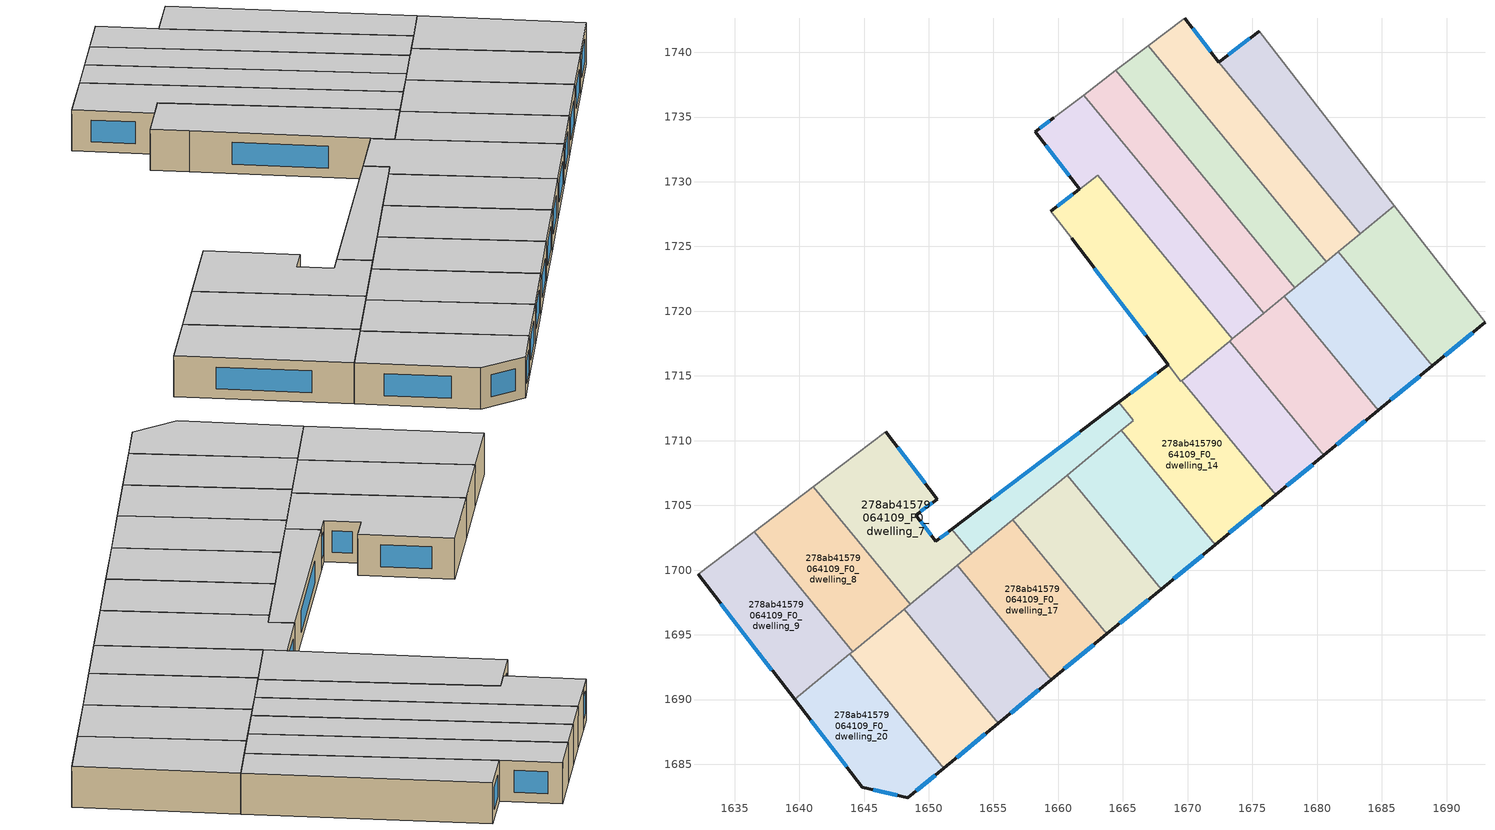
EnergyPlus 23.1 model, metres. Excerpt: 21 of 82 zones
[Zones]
278ab41579064109_F0_dwelling_0
 floor ground (EU_floor_Construction): 1675.54,1741.64 1685.97,1728.16 1683.33,1725.98 1672.4,1739.25 z0
 wall outside (EU_wall_Construction): 1675.54,1741.64 1672.4,1739.25 z0:3
 wall to 278ab41579064109_F0_dwelling_1 (EU_wall_Construction): 1672.4,1739.25 1683.33,1725.98 z0:3
 wall adiabatic (EU_wall_Construction): 1685.97,1728.16 1675.54,1741.64 z0:3
 wall to 278ab41579064109_F0_dwelling_10 (EU_wall_Construction): 1683.33,1725.98 1685.97,1728.16 z0:3
 window (EU_Window_Construction): 1674.8,1741.08 1673.14,1739.81 z0.7:2.3
 ceiling to 278ab41579064109_F1_dwelling_0 (EU_floor_Construction): 1685.97,1728.16 1675.54,1741.64 1672.4,1739.25 1683.33,1725.98 z3
278ab41579064109_F0_dwelling_1
 floor ground (EU_floor_Construction): 1672.4,1739.25 1683.33,1725.98 1680.71,1723.83 1666.97,1740.5 1669.67,1742.56 1669.79,1742.65 z0
 wall outside (EU_wall_Construction): 1672.4,1739.25 1669.79,1742.65 z0:3
 wall to 278ab41579064109_F0_dwelling_2 (EU_wall_Construction): 1666.97,1740.5 1680.71,1723.83 z0:3
 wall adiabatic (EU_wall_Construction): 1669.79,1742.65 1669.67,1742.56 1666.97,1740.5 z0:3
 wall to 278ab41579064109_F0_dwelling_11 (EU_wall_Construction): 1680.71,1723.83 1681.65,1724.6 z0:3
 wall to 278ab41579064109_F0_dwelling_10 (EU_wall_Construction): 1681.65,1724.6 1683.33,1725.98 z0:3
 window (EU_Window_Construction): 1671.79,1740.05 1670.4,1741.85 z0.7:2.3
 ceiling to 278ab41579064109_F1_dwelling_1 (EU_floor_Construction): 1683.33,1725.98 1672.4,1739.25 1669.79,1742.65 1669.67,1742.56 1666.97,1740.5 1680.71,1723.83 z3
278ab41579064109_F0_dwelling_10
 floor ground (EU_floor_Construction): 1685.97,1728.16 1692.97,1719.13 1688.91,1715.79 1681.65,1724.6 z0
 wall outside (EU_wall_Construction): 1688.91,1715.79 1692.97,1719.13 z0:3
 wall adiabatic (EU_wall_Construction): 1692.97,1719.13 1685.97,1728.16 z0:3
 wall to 278ab41579064109_F0_dwelling_11 (EU_wall_Construction): 1681.65,1724.6 1688.91,1715.79 z0:3
 window (EU_Window_Construction): 1689.86,1716.57 1692.02,1718.35 z0.7:2.3
 ceiling to 278ab41579064109_F1_dwelling_10 (EU_floor_Construction): 1692.97,1719.13 1685.97,1728.16 1681.65,1724.6 1688.91,1715.79 z3
278ab41579064109_F0_dwelling_11
 floor ground (EU_floor_Construction): 1681.65,1724.6 1688.91,1715.79 1684.72,1712.33 1677.46,1721.15 z0
 wall outside (EU_wall_Construction): 1684.72,1712.33 1688.91,1715.79 z0:3
 wall to 278ab41579064109_F0_dwelling_12 (EU_wall_Construction): 1677.46,1721.15 1684.72,1712.33 z0:3
 wall to 278ab41579064109_F0_dwelling_2 (EU_wall_Construction): 1680.71,1723.83 1678.28,1721.82 z0:3
 wall to 278ab41579064109_F0_dwelling_3 (EU_wall_Construction): 1678.28,1721.82 1677.46,1721.15 z0:3
 window (EU_Window_Construction): 1685.7,1713.14 1687.93,1714.98 z0.7:2.3
 ceiling to 278ab41579064109_F1_dwelling_11 (EU_floor_Construction): 1688.91,1715.79 1681.65,1724.6 1677.46,1721.15 1684.72,1712.33 z3
278ab41579064109_F0_dwelling_12
 floor ground (EU_floor_Construction): 1677.46,1721.15 1684.72,1712.33 1680.53,1708.88 1673.27,1717.7 z0
 wall outside (EU_wall_Construction): 1680.53,1708.88 1684.72,1712.33 z0:3
 wall to 278ab41579064109_F0_dwelling_13 (EU_wall_Construction): 1673.27,1717.7 1680.53,1708.88 z0:3
 wall to 278ab41579064109_F0_dwelling_4 (EU_wall_Construction): 1675.86,1719.83 1673.46,1717.85 z0:3
 wall to 278ab41579064109_F0_dwelling_3 (EU_wall_Construction): 1677.46,1721.15 1675.86,1719.83 z0:3
 wall to 278ab41579064109_F0_dwelling_5 (EU_wall_Construction): 1673.46,1717.85 1673.27,1717.7 z0:3
 window (EU_Window_Construction): 1681.51,1709.69 1683.73,1711.52 z0.7:2.3
 ceiling to 278ab41579064109_F1_dwelling_12 (EU_floor_Construction): 1684.72,1712.33 1677.46,1721.15 1673.27,1717.7 1680.53,1708.88 z3
278ab41579064109_F0_dwelling_13
 floor ground (EU_floor_Construction): 1673.27,1717.7 1680.53,1708.88 1676.79,1705.8 1669.53,1714.62 z0
 wall outside (EU_wall_Construction): 1676.79,1705.8 1680.53,1708.88 z0:3
 wall to 278ab41579064109_F0_dwelling_14 (EU_wall_Construction): 1669.53,1714.62 1676.79,1705.8 z0:3
 wall to 278ab41579064109_F0_dwelling_5 (EU_wall_Construction): 1673.27,1717.7 1669.53,1714.62 z0:3
 window (EU_Window_Construction): 1677.67,1706.53 1679.65,1708.16 z0.7:2.3
 ceiling to 278ab41579064109_F1_dwelling_13 (EU_floor_Construction): 1680.53,1708.88 1673.27,1717.7 1669.53,1714.62 1676.79,1705.8 z3
278ab41579064109_F0_dwelling_14
 floor ground (EU_floor_Construction): 1669.53,1714.62 1676.79,1705.8 1672.14,1701.97 1664.88,1710.79 1665.81,1711.56 1664.69,1712.97 1668.5,1715.87 1669.48,1714.58 z0
 wall outside (EU_wall_Construction): 1668.5,1715.87 1664.69,1712.97 / 1672.14,1701.97 1676.79,1705.8 z0:3
 wall to 278ab41579064109_F0_dwelling_15 (EU_wall_Construction): 1664.88,1710.79 1672.14,1701.97 z0:3
 wall to 278ab41579064109_F0_dwelling_5 (EU_wall_Construction): 1669.53,1714.62 1669.48,1714.58 1668.5,1715.87 z0:3
 wall to 278ab41579064109_F0_dwelling_6 (EU_wall_Construction): 1665.81,1711.55 1664.88,1710.79 / 1664.69,1712.97 1665.81,1711.56 z0:3
 window (EU_Window_Construction): 1667.61,1715.19 1665.59,1713.65 / 1673.23,1702.87 1675.7,1704.9 z0.7:2.3
 ceiling to 278ab41579064109_F1_dwelling_14 (EU_floor_Construction): 1676.79,1705.8 1669.53,1714.62 1669.48,1714.58 1668.5,1715.87 1664.69,1712.97 1665.81,1711.56 1664.88,1710.79 1672.14,1701.97 z3
278ab41579064109_F0_dwelling_15
 floor ground (EU_floor_Construction): 1664.88,1710.79 1672.14,1701.97 1667.95,1698.52 1660.69,1707.34 z0
 wall outside (EU_wall_Construction): 1667.95,1698.52 1672.14,1701.97 z0:3
 wall to 278ab41579064109_F0_dwelling_16 (EU_wall_Construction): 1660.69,1707.34 1667.95,1698.52 z0:3
 wall to 278ab41579064109_F0_dwelling_6 (EU_wall_Construction): 1664.88,1710.79 1660.69,1707.34 z0:3
 window (EU_Window_Construction): 1668.93,1699.33 1671.16,1701.16 z0.7:2.3
 ceiling to 278ab41579064109_F1_dwelling_15 (EU_floor_Construction): 1672.14,1701.97 1664.88,1710.79 1660.69,1707.34 1667.95,1698.52 z3
278ab41579064109_F0_dwelling_16
 floor ground (EU_floor_Construction): 1660.69,1707.34 1667.95,1698.52 1663.75,1695.07 1656.49,1703.88 z0
 wall outside (EU_wall_Construction): 1663.75,1695.07 1667.95,1698.52 z0:3
 wall to 278ab41579064109_F0_dwelling_17 (EU_wall_Construction): 1656.49,1703.88 1663.75,1695.07 z0:3
 wall to 278ab41579064109_F0_dwelling_6 (EU_wall_Construction): 1660.69,1707.34 1656.49,1703.88 z0:3
 window (EU_Window_Construction): 1664.74,1695.88 1666.96,1697.71 z0.7:2.3
 ceiling to 278ab41579064109_F1_dwelling_16 (EU_floor_Construction): 1667.95,1698.52 1660.69,1707.34 1656.49,1703.88 1663.75,1695.07 z3
278ab41579064109_F0_dwelling_17
 floor ground (EU_floor_Construction): 1656.49,1703.88 1663.75,1695.07 1659.47,1691.54 1652.21,1700.36 z0
 wall outside (EU_wall_Construction): 1659.47,1691.54 1663.75,1695.07 z0:3
 wall to 278ab41579064109_F0_dwelling_18 (EU_wall_Construction): 1652.21,1700.36 1659.47,1691.54 z0:3
 wall to 278ab41579064109_F0_dwelling_7 (EU_wall_Construction): 1653.34,1701.28 1652.21,1700.36 z0:3
 wall to 278ab41579064109_F0_dwelling_6 (EU_wall_Construction): 1656.49,1703.88 1653.34,1701.28 z0:3
 window (EU_Window_Construction): 1660.48,1692.37 1662.75,1694.24 z0.7:2.3
 ceiling to 278ab41579064109_F1_dwelling_17 (EU_floor_Construction): 1663.75,1695.07 1656.49,1703.88 1652.21,1700.36 1659.47,1691.54 z3
278ab41579064109_F0_dwelling_18
 floor ground (EU_floor_Construction): 1652.21,1700.36 1659.47,1691.54 1655.37,1688.16 1648.11,1696.98 z0
 wall outside (EU_wall_Construction): 1655.37,1688.16 1659.47,1691.54 z0:3
 wall to 278ab41579064109_F0_dwelling_19 (EU_wall_Construction): 1648.11,1696.98 1655.37,1688.16 z0:3
 wall to 278ab41579064109_F0_dwelling_8 (EU_wall_Construction): 1648.57,1697.36 1648.11,1696.98 z0:3
 wall to 278ab41579064109_F0_dwelling_7 (EU_wall_Construction): 1652.21,1700.36 1648.57,1697.36 z0:3
 window (EU_Window_Construction): 1656.33,1688.96 1658.51,1690.75 z0.7:2.3
 ceiling to 278ab41579064109_F1_dwelling_18 (EU_floor_Construction): 1659.47,1691.54 1652.21,1700.36 1648.11,1696.98 1655.37,1688.16 z3
278ab41579064109_F0_dwelling_19
 floor ground (EU_floor_Construction): 1648.11,1696.98 1655.37,1688.16 1651.18,1684.71 1643.92,1693.53 z0
 wall outside (EU_wall_Construction): 1651.18,1684.71 1655.37,1688.16 z0:3
 wall to 278ab41579064109_F0_dwelling_20 (EU_wall_Construction): 1643.92,1693.53 1651.18,1684.71 z0:3
 wall to 278ab41579064109_F0_dwelling_9 (EU_wall_Construction): 1644.14,1693.71 1643.92,1693.53 z0:3
 wall to 278ab41579064109_F0_dwelling_8 (EU_wall_Construction): 1648.11,1696.98 1644.14,1693.71 z0:3
 window (EU_Window_Construction): 1652.16,1685.52 1654.38,1687.35 z0.7:2.3
 ceiling to 278ab41579064109_F1_dwelling_19 (EU_floor_Construction): 1655.37,1688.16 1648.11,1696.98 1643.92,1693.53 1651.18,1684.71 z3
278ab41579064109_F0_dwelling_2
 floor ground (EU_floor_Construction): 1666.97,1740.5 1680.71,1723.83 1678.28,1721.82 1664.46,1738.6 z0
 wall to 278ab41579064109_F0_dwelling_3 (EU_wall_Construction): 1664.46,1738.6 1678.28,1721.82 z0:3
 wall adiabatic (EU_wall_Construction): 1666.97,1740.5 1664.46,1738.6 z0:3
 ceiling to 278ab41579064109_F1_dwelling_2 (EU_floor_Construction): 1680.71,1723.83 1666.97,1740.5 1664.46,1738.6 1678.28,1721.82 z3
278ab41579064109_F0_dwelling_20
 floor ground (EU_floor_Construction): 1643.92,1693.53 1651.18,1684.71 1648.37,1682.4 1644.88,1683.23 1639.64,1690 z0
 wall outside (EU_wall_Construction): 1639.64,1690 1644.88,1683.23 1648.37,1682.4 1651.18,1684.71 z0:3
 wall to 278ab41579064109_F0_dwelling_9 (EU_wall_Construction): 1643.92,1693.52 1639.64,1690 z0:3
 window (EU_Window_Construction): 1649.03,1682.94 1650.52,1684.17 / 1645.7,1683.03 1647.55,1682.59 / 1640.87,1688.41 1643.65,1684.82 z0.7:2.3
 ceiling to 278ab41579064109_F1_dwelling_20 (EU_floor_Construction): 1651.18,1684.71 1643.92,1693.53 1639.64,1690 1644.88,1683.23 1648.37,1682.4 z3
278ab41579064109_F0_dwelling_3
 floor ground (EU_floor_Construction): 1664.46,1738.6 1678.28,1721.82 1675.86,1719.83 1661.97,1736.7 z0
 wall to 278ab41579064109_F0_dwelling_4 (EU_wall_Construction): 1661.97,1736.7 1675.86,1719.83 z0:3
 wall adiabatic (EU_wall_Construction): 1664.46,1738.6 1661.97,1736.7 z0:3
 ceiling to 278ab41579064109_F1_dwelling_3 (EU_floor_Construction): 1678.28,1721.82 1664.46,1738.6 1661.97,1736.7 1675.86,1719.83 z3
278ab41579064109_F0_dwelling_4
 floor ground (EU_floor_Construction): 1661.97,1736.7 1675.86,1719.83 1673.46,1717.85 1663.04,1730.5 1661.65,1729.43 1658.25,1733.87 1659.67,1734.95 z0
 wall outside (EU_wall_Construction): 1659.67,1734.95 1658.25,1733.87 1661.65,1729.43 z0:3
 wall adiabatic (EU_wall_Construction): 1661.97,1736.7 1659.67,1734.95 z0:3
 wall to 278ab41579064109_F0_dwelling_5 (EU_wall_Construction): 1663.05,1730.49 1673.46,1717.85 / 1661.65,1729.43 1663.04,1730.5 z0:3
 window (EU_Window_Construction): 1659.04,1732.83 1660.85,1730.47 / 1659.33,1734.7 1658.58,1734.12 z0.7:2.3
 ceiling to 278ab41579064109_F1_dwelling_4 (EU_floor_Construction): 1675.86,1719.83 1661.97,1736.7 1659.67,1734.95 1658.25,1733.87 1661.65,1729.43 1663.04,1730.5 1673.46,1717.85 z3
278ab41579064109_F0_dwelling_5
 floor ground (EU_floor_Construction): 1663.05,1730.49 1673.46,1717.85 1669.48,1714.58 1661.04,1725.62 1659.42,1727.73 1661.64,1729.42 z0
 wall outside (EU_wall_Construction): 1661.64,1729.42 1659.42,1727.73 / 1661.04,1725.62 1668.5,1715.87 z0:3
 wall adiabatic (EU_wall_Construction): 1659.42,1727.73 1661.04,1725.62 z0:3
 window (EU_Window_Construction): 1661.12,1729.03 1659.94,1728.12 / 1662.79,1723.33 1666.75,1718.16 z0.7:2.3
 ceiling to 278ab41579064109_F1_dwelling_5 (EU_floor_Construction): 1673.46,1717.85 1663.05,1730.49 1661.65,1729.43 1659.42,1727.73 1661.04,1725.62 1669.48,1714.58 z3
278ab41579064109_F0_dwelling_6
 floor ground (EU_floor_Construction): 1664.69,1712.97 1665.81,1711.55 1653.34,1701.28 1651.79,1703.16 z0
 wall outside (EU_wall_Construction): 1664.69,1712.97 1651.79,1703.16 z0:3
 wall to 278ab41579064109_F0_dwelling_7 (EU_wall_Construction): 1651.79,1703.16 1653.34,1701.28 z0:3
 window (EU_Window_Construction): 1661.66,1710.67 1654.82,1705.47 z0.7:2.3
 ceiling to 278ab41579064109_F1_dwelling_6 (EU_floor_Construction): 1665.81,1711.55 1664.69,1712.97 1651.79,1703.16 1653.34,1701.28 z3
278ab41579064109_F0_dwelling_7
 floor ground (EU_floor_Construction): 1650.66,1705.49 1649.01,1704.24 1650.56,1702.23 1651.79,1703.16 1653.34,1701.28 1648.57,1697.36 1641.08,1706.45 1646.68,1710.71 z0
 wall outside (EU_wall_Construction): 1651.79,1703.16 1650.56,1702.23 1649.01,1704.24 1650.66,1705.49 1646.68,1710.71 z0:3
 wall to 278ab41579064109_F0_dwelling_8 (EU_wall_Construction): 1641.08,1706.45 1648.57,1697.36 z0:3
 wall adiabatic (EU_wall_Construction): 1646.68,1710.71 1641.08,1706.45 z0:3
 window (EU_Window_Construction): 1651.5,1702.94 1650.85,1702.45 / 1649.73,1706.72 1647.61,1709.48 / 1649.4,1704.54 1650.27,1705.2 / 1650.19,1702.7 1649.37,1703.77 z0.7:2.3
 ceiling to 278ab41579064109_F1_dwelling_7 (EU_floor_Construction): 1653.34,1701.28 1651.79,1703.16 1650.56,1702.23 1649.01,1704.24 1650.66,1705.49 1646.68,1710.71 1641.08,1706.45 1648.57,1697.36 z3
278ab41579064109_F0_dwelling_8
 floor ground (EU_floor_Construction): 1641.08,1706.45 1648.57,1697.36 1644.14,1693.71 1636.51,1702.97 z0
 wall to 278ab41579064109_F0_dwelling_9 (EU_wall_Construction): 1636.51,1702.97 1644.14,1693.71 z0:3
 wall adiabatic (EU_wall_Construction): 1641.08,1706.45 1636.51,1702.97 z0:3
 ceiling to 278ab41579064109_F1_dwelling_8 (EU_floor_Construction): 1648.57,1697.36 1641.08,1706.45 1636.51,1702.97 1644.14,1693.71 z3
278ab41579064109_F0_dwelling_9
 floor ground (EU_floor_Construction): 1636.51,1702.97 1644.14,1693.71 1639.64,1690 1632.17,1699.67 z0
 wall outside (EU_wall_Construction): 1632.17,1699.67 1639.64,1690 z0:3
 wall adiabatic (EU_wall_Construction): 1636.51,1702.97 1632.17,1699.67 z0:3
 window (EU_Window_Construction): 1633.93,1697.4 1637.89,1692.27 z0.7:2.3
 ceiling to 278ab41579064109_F1_dwelling_9 (EU_floor_Construction): 1644.14,1693.71 1636.51,1702.97 1632.17,1699.67 1639.64,1690 z3
[Building]
EU S2 Campaign: North Axis=0; Terrain=City; Solar Distribution=FullExterior
[Site:Location]
Budapest.Ferenc.Liszt.Intl.AP: Latitude=47.437; Longitude=19.256; Time Zone=1; Elevation=185
[SizingPeriod:WeatherFileDays]
AnnualSizingPeriod: Begin Month=1; Begin Day of Month=1; End Month=12; End Day of Month=31; Day of Week for Start Day=Monday; Use Weather File Daylight Saving Period=No; Use Weather File Rain and Snow Indicators=No
[MATERIAL]
EU_InternalMass_Material: Roughness=MediumRough; Thickness=0.1; Conductivity=1; Density=1800; Specific Heat=900; Thermal Absorptance=0.9; Solar Absorptance=0.7; Visible Absorptance=0.7
[MATERIAL:NOMASS] Roughness=MediumRough; Thermal Absorptance=0.9; Solar Absorptance=0.7; Visible Absorptance=0.7
Name | Thermal Resistance
EU_wall_NoMass | 0.832559
EU_floor_NoMass | 0.872794
[WINDOWMATERIAL:SIMPLEGLAZINGSYSTEM]
EU_Window_SimpleGlazing: UFactor=2.79869; Solar Heat Gain Coefficient=0.75; Visible Transmittance=0.75
[CONSTRUCTION]
EU_wall_Construction: EU_wall_NoMass
EU_floor_Construction: EU_floor_NoMass
EU_Window_Construction: EU_Window_SimpleGlazing
EU_InternalMass_Construction: EU_InternalMass_Material
[ZONE] Type=1; Multiplier=1; Ceiling Height=autocalculate; Floor Area=autocalculate; Part of Total Floor Area=Yes
Name | Volume
278ab41579064109_F0_dwelling_0 | 189.143
278ab41579064109_F0_dwelling_1 | 220.196
278ab41579064109_F0_dwelling_10 | 186.073
278ab41579064109_F0_dwelling_11 | 186.071
278ab41579064109_F0_dwelling_12 | 186.099
278ab41579064109_F0_dwelling_13 | 165.816
278ab41579064109_F0_dwelling_14 | 230.814
278ab41579064109_F0_dwelling_15 | 186.103
278ab41579064109_F0_dwelling_16; 278ab41579064109_F0_dwelling_19 | 186.055
278ab41579064109_F0_dwelling_17 | 190.076
278ab41579064109_F0_dwelling_18 | 182.063
278ab41579064109_F0_dwelling_2 | 204.693
278ab41579064109_F0_dwelling_20 | 186.075
278ab41579064109_F0_dwelling_3 | 204.681
278ab41579064109_F0_dwelling_4 | 232.509
278ab41579064109_F0_dwelling_5 | 239.677
278ab41579064109_F0_dwelling_6 | 102.904
278ab41579064109_F0_dwelling_7 | 219.018
278ab41579064109_F0_dwelling_8 | 204.677
278ab41579064109_F0_dwelling_9 | 204.665
[INTERNALMASS] Construction=EU_InternalMass_Construction
Name | Zone or ZoneList | Surface Area
278ab41579064109_F0_dwelling_0_EU_InternalMass | 278ab41579064109_F0_dwelling_0 | 63.0477
278ab41579064109_F0_dwelling_1_EU_InternalMass | 278ab41579064109_F0_dwelling_1 | 73.399
278ab41579064109_F0_dwelling_2_EU_InternalMass | 278ab41579064109_F0_dwelling_2 | 68.231
278ab41579064109_F0_dwelling_3_EU_InternalMass | 278ab41579064109_F0_dwelling_3 | 68.227
278ab41579064109_F0_dwelling_4_EU_InternalMass | 278ab41579064109_F0_dwelling_4 | 77.5031
278ab41579064109_F0_dwelling_5_EU_InternalMass | 278ab41579064109_F0_dwelling_5 | 79.8976
278ab41579064109_F0_dwelling_6_EU_InternalMass | 278ab41579064109_F0_dwelling_6 | 34.3011
278ab41579064109_F0_dwelling_7_EU_InternalMass | 278ab41579064109_F0_dwelling_7 | 73.0063
278ab41579064109_F0_dwelling_8_EU_InternalMass | 278ab41579064109_F0_dwelling_8 | 68.2257
278ab41579064109_F0_dwelling_9_EU_InternalMass | 278ab41579064109_F0_dwelling_9 | 68.2217
278ab41579064109_F0_dwelling_10_EU_InternalMass | 278ab41579064109_F0_dwelling_10 | 62.0244
278ab41579064109_F0_dwelling_11_EU_InternalMass | 278ab41579064109_F0_dwelling_11 | 62.0239
278ab41579064109_F0_dwelling_12_EU_InternalMass | 278ab41579064109_F0_dwelling_12 | 62.0328
278ab41579064109_F0_dwelling_13_EU_InternalMass | 278ab41579064109_F0_dwelling_13 | 55.2719
278ab41579064109_F0_dwelling_14_EU_InternalMass | 278ab41579064109_F0_dwelling_14 | 76.9379
278ab41579064109_F0_dwelling_15_EU_InternalMass | 278ab41579064109_F0_dwelling_15 | 62.0343
278ab41579064109_F0_dwelling_16_EU_InternalMass | 278ab41579064109_F0_dwelling_16 | 62.0182
278ab41579064109_F0_dwelling_17_EU_InternalMass | 278ab41579064109_F0_dwelling_17 | 63.3586
278ab41579064109_F0_dwelling_18_EU_InternalMass | 278ab41579064109_F0_dwelling_18 | 60.6877
278ab41579064109_F0_dwelling_19_EU_InternalMass | 278ab41579064109_F0_dwelling_19 | 62.0182
278ab41579064109_F0_dwelling_20_EU_InternalMass | 278ab41579064109_F0_dwelling_20 | 62.0252
[OTHEREQUIPMENT] Fuel Type=Electricity; Design Level Calculation Method=Watts/Area; Power per Zone Floor Area=1; Fraction Latent=0; Fraction Radiant=0; Fraction Lost=0; Carbon Dioxide Generation Rate=0; EndUse Subcategory=EU_Step8_InternalGains
Name | Zone or ZoneList or Space or SpaceList | Schedule
EU_Step8_InternalGain_278ab41579064109_F0_dwelling_0_f000 | 278ab41579064109_F0_dwelling_0 | EU_Step8_GainSchedule_278ab41579064109_F0_dwelling_0_f000
EU_Step8_InternalGain_278ab41579064109_F0_dwelling_1_f000 | 278ab41579064109_F0_dwelling_1 | EU_Step8_GainSchedule_278ab41579064109_F0_dwelling_1_f000
EU_Step8_InternalGain_278ab41579064109_F0_dwelling_2_f000 | 278ab41579064109_F0_dwelling_2 | EU_Step8_GainSchedule_278ab41579064109_F0_dwelling_2_f000
EU_Step8_InternalGain_278ab41579064109_F0_dwelling_3_f000 | 278ab41579064109_F0_dwelling_3 | EU_Step8_GainSchedule_278ab41579064109_F0_dwelling_3_f000
EU_Step8_InternalGain_278ab41579064109_F0_dwelling_4_f000 | 278ab41579064109_F0_dwelling_4 | EU_Step8_GainSchedule_278ab41579064109_F0_dwelling_4_f000
EU_Step8_InternalGain_278ab41579064109_F0_dwelling_5_f000 | 278ab41579064109_F0_dwelling_5 | EU_Step8_GainSchedule_278ab41579064109_F0_dwelling_5_f000
EU_Step8_InternalGain_278ab41579064109_F0_dwelling_6_f000 | 278ab41579064109_F0_dwelling_6 | EU_Step8_GainSchedule_278ab41579064109_F0_dwelling_6_f000
EU_Step8_InternalGain_278ab41579064109_F0_dwelling_7_f000 | 278ab41579064109_F0_dwelling_7 | EU_Step8_GainSchedule_278ab41579064109_F0_dwelling_7_f000
EU_Step8_InternalGain_278ab41579064109_F0_dwelling_8_f000 | 278ab41579064109_F0_dwelling_8 | EU_Step8_GainSchedule_278ab41579064109_F0_dwelling_8_f000
EU_Step8_InternalGain_278ab41579064109_F0_dwelling_9_f000 | 278ab41579064109_F0_dwelling_9 | EU_Step8_GainSchedule_278ab41579064109_F0_dwelling_9_f000
EU_Step8_InternalGain_278ab41579064109_F0_dwelling_10_f000 | 278ab41579064109_F0_dwelling_10 | EU_Step8_GainSchedule_278ab41579064109_F0_dwelling_10_f000
EU_Step8_InternalGain_278ab41579064109_F0_dwelling_11_f000 | 278ab41579064109_F0_dwelling_11 | EU_Step8_GainSchedule_278ab41579064109_F0_dwelling_11_f000
EU_Step8_InternalGain_278ab41579064109_F0_dwelling_12_f000 | 278ab41579064109_F0_dwelling_12 | EU_Step8_GainSchedule_278ab41579064109_F0_dwelling_12_f000
EU_Step8_InternalGain_278ab41579064109_F0_dwelling_13_f000 | 278ab41579064109_F0_dwelling_13 | EU_Step8_GainSchedule_278ab41579064109_F0_dwelling_13_f000
EU_Step8_InternalGain_278ab41579064109_F0_dwelling_14_f000 | 278ab41579064109_F0_dwelling_14 | EU_Step8_GainSchedule_278ab41579064109_F0_dwelling_14_f000
EU_Step8_InternalGain_278ab41579064109_F0_dwelling_15_f000 | 278ab41579064109_F0_dwelling_15 | EU_Step8_GainSchedule_278ab41579064109_F0_dwelling_15_f000
EU_Step8_InternalGain_278ab41579064109_F0_dwelling_16_f000 | 278ab41579064109_F0_dwelling_16 | EU_Step8_GainSchedule_278ab41579064109_F0_dwelling_16_f000
EU_Step8_InternalGain_278ab41579064109_F0_dwelling_17_f000 | 278ab41579064109_F0_dwelling_17 | EU_Step8_GainSchedule_278ab41579064109_F0_dwelling_17_f000
EU_Step8_InternalGain_278ab41579064109_F0_dwelling_18_f000 | 278ab41579064109_F0_dwelling_18 | EU_Step8_GainSchedule_278ab41579064109_F0_dwelling_18_f000
EU_Step8_InternalGain_278ab41579064109_F0_dwelling_19_f000 | 278ab41579064109_F0_dwelling_19 | EU_Step8_GainSchedule_278ab41579064109_F0_dwelling_19_f000
EU_Step8_InternalGain_278ab41579064109_F0_dwelling_20_f000 | 278ab41579064109_F0_dwelling_20 | EU_Step8_GainSchedule_278ab41579064109_F0_dwelling_20_f000
[ZONEVENTILATION:DESIGNFLOWRATE] Schedule=EU_AlwaysOn; Design Flow Rate Calculation Method=AirChanges/Hour; Air Changes per Hour=0.475469; Ventilation Type=Natural; Fan Pressure Rise=0; Fan Total Efficiency=1; Constant Term Coefficient=1; Temperature Term Coefficient=0; Velocity Term Coefficient=0; Velocity Squared Term Coefficient=0; Minimum Indoor Temperature=-100; Maximum Indoor Temperature=100; Delta Temperature=-100; Minimum Outdoor Temperature=-100; Maximum Outdoor Temperature=100; Maximum Wind Speed=40
Name | Zone or ZoneList or Space or SpaceList
EU_ConstantAir_278ab41579064109_F0_dwelling_0 | 278ab41579064109_F0_dwelling_0
EU_ConstantAir_278ab41579064109_F0_dwelling_1 | 278ab41579064109_F0_dwelling_1
EU_ConstantAir_278ab41579064109_F0_dwelling_2 | 278ab41579064109_F0_dwelling_2
EU_ConstantAir_278ab41579064109_F0_dwelling_3 | 278ab41579064109_F0_dwelling_3
EU_ConstantAir_278ab41579064109_F0_dwelling_4 | 278ab41579064109_F0_dwelling_4
EU_ConstantAir_278ab41579064109_F0_dwelling_5 | 278ab41579064109_F0_dwelling_5
EU_ConstantAir_278ab41579064109_F0_dwelling_6 | 278ab41579064109_F0_dwelling_6
EU_ConstantAir_278ab41579064109_F0_dwelling_7 | 278ab41579064109_F0_dwelling_7
EU_ConstantAir_278ab41579064109_F0_dwelling_8 | 278ab41579064109_F0_dwelling_8
EU_ConstantAir_278ab41579064109_F0_dwelling_9 | 278ab41579064109_F0_dwelling_9
EU_ConstantAir_278ab41579064109_F0_dwelling_10 | 278ab41579064109_F0_dwelling_10
EU_ConstantAir_278ab41579064109_F0_dwelling_11 | 278ab41579064109_F0_dwelling_11
EU_ConstantAir_278ab41579064109_F0_dwelling_12 | 278ab41579064109_F0_dwelling_12
EU_ConstantAir_278ab41579064109_F0_dwelling_13 | 278ab41579064109_F0_dwelling_13
EU_ConstantAir_278ab41579064109_F0_dwelling_14 | 278ab41579064109_F0_dwelling_14
EU_ConstantAir_278ab41579064109_F0_dwelling_15 | 278ab41579064109_F0_dwelling_15
EU_ConstantAir_278ab41579064109_F0_dwelling_16 | 278ab41579064109_F0_dwelling_16
EU_ConstantAir_278ab41579064109_F0_dwelling_17 | 278ab41579064109_F0_dwelling_17
EU_ConstantAir_278ab41579064109_F0_dwelling_18 | 278ab41579064109_F0_dwelling_18
EU_ConstantAir_278ab41579064109_F0_dwelling_19 | 278ab41579064109_F0_dwelling_19
EU_ConstantAir_278ab41579064109_F0_dwelling_20 | 278ab41579064109_F0_dwelling_20
[HVACTEMPLATE:THERMOSTAT] Constant Heating Setpoint=20; Constant Cooling Setpoint=50
EU_HeatOnly_278ab41579064109_F0_dwelling_0; EU_HeatOnly_278ab41579064109_F0_dwelling_1; EU_HeatOnly_278ab41579064109_F0_dwelling_2; EU_HeatOnly_278ab41579064109_F0_dwelling_3; EU_HeatOnly_278ab41579064109_F0_dwelling_4; EU_HeatOnly_278ab41579064109_F0_dwelling_5; EU_HeatOnly_278ab41579064109_F0_dwelling_6; EU_HeatOnly_278ab41579064109_F0_dwelling_7; EU_HeatOnly_278ab41579064109_F0_dwelling_8; EU_HeatOnly_278ab41579064109_F0_dwelling_9; EU_HeatOnly_278ab41579064109_F0_dwelling_10; EU_HeatOnly_278ab41579064109_F0_dwelling_11; EU_HeatOnly_278ab41579064109_F0_dwelling_12; EU_HeatOnly_278ab41579064109_F0_dwelling_13; EU_HeatOnly_278ab41579064109_F0_dwelling_14; EU_HeatOnly_278ab41579064109_F0_dwelling_15; EU_HeatOnly_278ab41579064109_F0_dwelling_16; EU_HeatOnly_278ab41579064109_F0_dwelling_17; EU_HeatOnly_278ab41579064109_F0_dwelling_18; EU_HeatOnly_278ab41579064109_F0_dwelling_19; EU_HeatOnly_278ab41579064109_F0_dwelling_20; EU_HeatOnly_278ab41579064109_F1_dwelling_0; EU_HeatOnly_278ab41579064109_F1_dwelling_1; EU_HeatOnly_278ab41579064109_F1_dwelling_2; EU_HeatOnly_278ab41579064109_F1_dwelling_3; EU_HeatOnly_278ab41579064109_F1_dwelling_4; EU_HeatOnly_278ab41579064109_F1_dwelling_5; EU_HeatOnly_278ab41579064109_F1_dwelling_6; EU_HeatOnly_278ab41579064109_F1_dwelling_7; EU_HeatOnly_278ab41579064109_F1_dwelling_8; EU_HeatOnly_278ab41579064109_F1_dwelling_9; EU_HeatOnly_278ab41579064109_F1_dwelling_10; EU_HeatOnly_278ab41579064109_F1_dwelling_11; EU_HeatOnly_278ab41579064109_F1_dwelling_12; EU_HeatOnly_278ab41579064109_F1_dwelling_13; EU_HeatOnly_278ab41579064109_F1_dwelling_14; EU_HeatOnly_278ab41579064109_F1_dwelling_15; EU_HeatOnly_278ab41579064109_F1_dwelling_16; EU_HeatOnly_278ab41579064109_F1_dwelling_17; EU_HeatOnly_278ab41579064109_F1_dwelling_18; EU_HeatOnly_278ab41579064109_F1_dwelling_19; EU_HeatOnly_278ab41579064109_F1_dwelling_20; EU_HeatOnly_278ab41579064109_F2_dwelling_0; EU_HeatOnly_278ab41579064109_F2_dwelling_1; EU_HeatOnly_278ab41579064109_F2_dwelling_2; EU_HeatOnly_278ab41579064109_F2_dwelling_3; EU_HeatOnly_278ab41579064109_F2_dwelling_4; EU_HeatOnly_278ab41579064109_F2_dwelling_5; EU_HeatOnly_278ab41579064109_F2_dwelling_6; EU_HeatOnly_278ab41579064109_F2_dwelling_7; EU_HeatOnly_278ab41579064109_F2_dwelling_8; EU_HeatOnly_278ab41579064109_F2_dwelling_9; EU_HeatOnly_278ab41579064109_F2_dwelling_10; EU_HeatOnly_278ab41579064109_F2_dwelling_11; EU_HeatOnly_278ab41579064109_F2_dwelling_12; EU_HeatOnly_278ab41579064109_F2_dwelling_13; EU_HeatOnly_278ab41579064109_F2_dwelling_14; EU_HeatOnly_278ab41579064109_F2_dwelling_15; EU_HeatOnly_278ab41579064109_F2_dwelling_16; EU_HeatOnly_278ab41579064109_F2_dwelling_17; EU_HeatOnly_278ab41579064109_F2_dwelling_18; EU_HeatOnly_278ab41579064109_F2_dwelling_19; EU_HeatOnly_278ab41579064109_F3_dwelling_0; EU_HeatOnly_278ab41579064109_F3_dwelling_1; EU_HeatOnly_278ab41579064109_F3_dwelling_2; EU_HeatOnly_278ab41579064109_F3_dwelling_3; EU_HeatOnly_278ab41579064109_F3_dwelling_4; EU_HeatOnly_278ab41579064109_F3_dwelling_5; EU_HeatOnly_278ab41579064109_F3_dwelling_6; EU_HeatOnly_278ab41579064109_F3_dwelling_7; EU_HeatOnly_278ab41579064109_F3_dwelling_8; EU_HeatOnly_278ab41579064109_F3_dwelling_9; EU_HeatOnly_278ab41579064109_F3_dwelling_10; EU_HeatOnly_278ab41579064109_F3_dwelling_11; EU_HeatOnly_278ab41579064109_F3_dwelling_12; EU_HeatOnly_278ab41579064109_F3_dwelling_13; EU_HeatOnly_278ab41579064109_F3_dwelling_14; EU_HeatOnly_278ab41579064109_F3_dwelling_15; EU_HeatOnly_278ab41579064109_F3_dwelling_16; EU_HeatOnly_278ab41579064109_F3_dwelling_17; EU_HeatOnly_278ab41579064109_F3_dwelling_18; EU_HeatOnly_278ab41579064109_F3_dwelling_19
[HVACTEMPLATE:ZONE:IDEALLOADSAIRSYSTEM] System Availability Schedule=EU_AlwaysOn; Maximum Heating Supply Air Temperature=50; Minimum Cooling Supply Air Temperature=13; Maximum Heating Supply Air Humidity Ratio=0.0156; Minimum Cooling Supply Air Humidity Ratio=0.0077; Heating Limit=NoLimit; Cooling Limit=NoLimit; Heating Availability Schedule=EU_AlwaysOn; Cooling Availability Schedule=EU_CoolingOff; Dehumidification Control Type=ConstantSensibleHeatRatio; Cooling Sensible Heat Ratio=0.7; Dehumidification Setpoint=60; Humidification Control Type=None; Humidification Setpoint=30; Outdoor Air Method=None; Outdoor Air Flow Rate per Person=0.00944; Outdoor Air Flow Rate per Zone Floor Area=0; Outdoor Air Flow Rate per Zone=0; Demand Controlled Ventilation Type=None; Outdoor Air Economizer Type=NoEconomizer; Heat Recovery Type=None; Sensible Heat Recovery Effectiveness=0.7; Latent Heat Recovery Effectiveness=0.65
Name | Template Thermostat
278ab41579064109_F0_dwelling_0 | EU_HeatOnly_278ab41579064109_F0_dwelling_0
278ab41579064109_F0_dwelling_1 | EU_HeatOnly_278ab41579064109_F0_dwelling_1
278ab41579064109_F0_dwelling_2 | EU_HeatOnly_278ab41579064109_F0_dwelling_2
278ab41579064109_F0_dwelling_3 | EU_HeatOnly_278ab41579064109_F0_dwelling_3
278ab41579064109_F0_dwelling_4 | EU_HeatOnly_278ab41579064109_F0_dwelling_4
278ab41579064109_F0_dwelling_5 | EU_HeatOnly_278ab41579064109_F0_dwelling_5
278ab41579064109_F0_dwelling_6 | EU_HeatOnly_278ab41579064109_F0_dwelling_6
278ab41579064109_F0_dwelling_7 | EU_HeatOnly_278ab41579064109_F0_dwelling_7
278ab41579064109_F0_dwelling_8 | EU_HeatOnly_278ab41579064109_F0_dwelling_8
278ab41579064109_F0_dwelling_9 | EU_HeatOnly_278ab41579064109_F0_dwelling_9
278ab41579064109_F0_dwelling_10 | EU_HeatOnly_278ab41579064109_F0_dwelling_10
278ab41579064109_F0_dwelling_11 | EU_HeatOnly_278ab41579064109_F0_dwelling_11
278ab41579064109_F0_dwelling_12 | EU_HeatOnly_278ab41579064109_F0_dwelling_12
278ab41579064109_F0_dwelling_13 | EU_HeatOnly_278ab41579064109_F0_dwelling_13
278ab41579064109_F0_dwelling_14 | EU_HeatOnly_278ab41579064109_F0_dwelling_14
278ab41579064109_F0_dwelling_15 | EU_HeatOnly_278ab41579064109_F0_dwelling_15
278ab41579064109_F0_dwelling_16 | EU_HeatOnly_278ab41579064109_F0_dwelling_16
278ab41579064109_F0_dwelling_17 | EU_HeatOnly_278ab41579064109_F0_dwelling_17
278ab41579064109_F0_dwelling_18 | EU_HeatOnly_278ab41579064109_F0_dwelling_18
278ab41579064109_F0_dwelling_19 | EU_HeatOnly_278ab41579064109_F0_dwelling_19
278ab41579064109_F0_dwelling_20 | EU_HeatOnly_278ab41579064109_F0_dwelling_20
[SIZING:ZONE] Zone Cooling Design Supply Air Temperature Input Method=SupplyAirTemperature; Zone Cooling Design Supply Air Temperature=13; Zone Heating Design Supply Air Temperature Input Method=SupplyAirTemperature; Zone Heating Design Supply Air Temperature=50; Zone Cooling Design Supply Air Humidity Ratio=0.008; Zone Heating Design Supply Air Humidity Ratio=0.008; Cooling Design Air Flow Method=DesignDay; Cooling Design Air Flow Rate=0; Cooling Minimum Air Flow per Zone Floor Area=0.000762; Cooling Minimum Air Flow=0; Cooling Minimum Air Flow Fraction=0.2; Heating Design Air Flow Method=DesignDay; Heating Design Air Flow Rate=0; Heating Maximum Air Flow per Zone Floor Area=0.002032; Heating Maximum Air Flow=0.141576; Heating Maximum Air Flow Fraction=0.3; Account for Dedicated Outdoor Air System=No; Dedicated Outdoor Air System Control Strategy=NeutralSupplyAir; Dedicated Outdoor Air Low Setpoint Temperature for Design=autosize; Dedicated Outdoor Air High Setpoint Temperature for Design=autosize; Zone Load Sizing Method=Sensible Load Only No Latent Load; Zone Latent Cooling Design Supply Air Humidity Ratio Input Method=HumidityRatioDifference; Zone Cooling Design Supply Air Humidity Ratio Difference=0.005; Zone Latent Heating Design Supply Air Humidity Ratio Input Method=HumidityRatioDifference; Zone Humidification Design Supply Air Humidity Ratio Difference=0.005
278ab41579064109_F0_dwelling_0; 278ab41579064109_F0_dwelling_1; 278ab41579064109_F0_dwelling_2; 278ab41579064109_F0_dwelling_3; 278ab41579064109_F0_dwelling_4; 278ab41579064109_F0_dwelling_5; 278ab41579064109_F0_dwelling_6; 278ab41579064109_F0_dwelling_7; 278ab41579064109_F0_dwelling_8; 278ab41579064109_F0_dwelling_9; 278ab41579064109_F0_dwelling_10; 278ab41579064109_F0_dwelling_11; 278ab41579064109_F0_dwelling_12; 278ab41579064109_F0_dwelling_13; 278ab41579064109_F0_dwelling_14; 278ab41579064109_F0_dwelling_15; 278ab41579064109_F0_dwelling_16; 278ab41579064109_F0_dwelling_17; 278ab41579064109_F0_dwelling_18; 278ab41579064109_F0_dwelling_19; 278ab41579064109_F0_dwelling_20
[SCHEDULE:CONSTANT]
Name | Hourly Value
EU_AlwaysOn | 1
EU_CoolingOff | 0
[SCHEDULE:FILE] Column Number=1; Rows to Skip at Top=0; Number of Hours of Data=8760; Column Separator=Comma; Interpolate to Timestep=No; Minutes per Item=60; Adjust Schedule for Daylight Savings=Yes
Name | File
EU_Step8_GainSchedule_278ab41579064109_F0_dwelling_0_f000 | ../../schedules/278ab41579064109/278ab41579064109_F0_dwelling_0_f000_gain.csv
EU_Step8_GainSchedule_278ab41579064109_F0_dwelling_1_f000 | ../../schedules/278ab41579064109/278ab41579064109_F0_dwelling_1_f000_gain.csv
EU_Step8_GainSchedule_278ab41579064109_F0_dwelling_2_f000 | ../../schedules/278ab41579064109/278ab41579064109_F0_dwelling_2_f000_gain.csv
EU_Step8_GainSchedule_278ab41579064109_F0_dwelling_3_f000 | ../../schedules/278ab41579064109/278ab41579064109_F0_dwelling_3_f000_gain.csv
EU_Step8_GainSchedule_278ab41579064109_F0_dwelling_4_f000 | ../../schedules/278ab41579064109/278ab41579064109_F0_dwelling_4_f000_gain.csv
EU_Step8_GainSchedule_278ab41579064109_F0_dwelling_5_f000 | ../../schedules/278ab41579064109/278ab41579064109_F0_dwelling_5_f000_gain.csv
EU_Step8_GainSchedule_278ab41579064109_F0_dwelling_6_f000 | ../../schedules/278ab41579064109/278ab41579064109_F0_dwelling_6_f000_gain.csv
EU_Step8_GainSchedule_278ab41579064109_F0_dwelling_7_f000 | ../../schedules/278ab41579064109/278ab41579064109_F0_dwelling_7_f000_gain.csv
EU_Step8_GainSchedule_278ab41579064109_F0_dwelling_8_f000 | ../../schedules/278ab41579064109/278ab41579064109_F0_dwelling_8_f000_gain.csv
EU_Step8_GainSchedule_278ab41579064109_F0_dwelling_9_f000 | ../../schedules/278ab41579064109/278ab41579064109_F0_dwelling_9_f000_gain.csv
EU_Step8_GainSchedule_278ab41579064109_F0_dwelling_10_f000 | ../../schedules/278ab41579064109/278ab41579064109_F0_dwelling_10_f000_gain.csv
EU_Step8_GainSchedule_278ab41579064109_F0_dwelling_11_f000 | ../../schedules/278ab41579064109/278ab41579064109_F0_dwelling_11_f000_gain.csv
EU_Step8_GainSchedule_278ab41579064109_F0_dwelling_12_f000 | ../../schedules/278ab41579064109/278ab41579064109_F0_dwelling_12_f000_gain.csv
EU_Step8_GainSchedule_278ab41579064109_F0_dwelling_13_f000 | ../../schedules/278ab41579064109/278ab41579064109_F0_dwelling_13_f000_gain.csv
EU_Step8_GainSchedule_278ab41579064109_F0_dwelling_14_f000 | ../../schedules/278ab41579064109/278ab41579064109_F0_dwelling_14_f000_gain.csv
EU_Step8_GainSchedule_278ab41579064109_F0_dwelling_15_f000 | ../../schedules/278ab41579064109/278ab41579064109_F0_dwelling_15_f000_gain.csv
EU_Step8_GainSchedule_278ab41579064109_F0_dwelling_16_f000 | ../../schedules/278ab41579064109/278ab41579064109_F0_dwelling_16_f000_gain.csv
EU_Step8_GainSchedule_278ab41579064109_F0_dwelling_17_f000 | ../../schedules/278ab41579064109/278ab41579064109_F0_dwelling_17_f000_gain.csv
EU_Step8_GainSchedule_278ab41579064109_F0_dwelling_18_f000 | ../../schedules/278ab41579064109/278ab41579064109_F0_dwelling_18_f000_gain.csv
EU_Step8_GainSchedule_278ab41579064109_F0_dwelling_19_f000 | ../../schedules/278ab41579064109/278ab41579064109_F0_dwelling_19_f000_gain.csv
EU_Step8_GainSchedule_278ab41579064109_F0_dwelling_20_f000 | ../../schedules/278ab41579064109/278ab41579064109_F0_dwelling_20_f000_gain.csv
